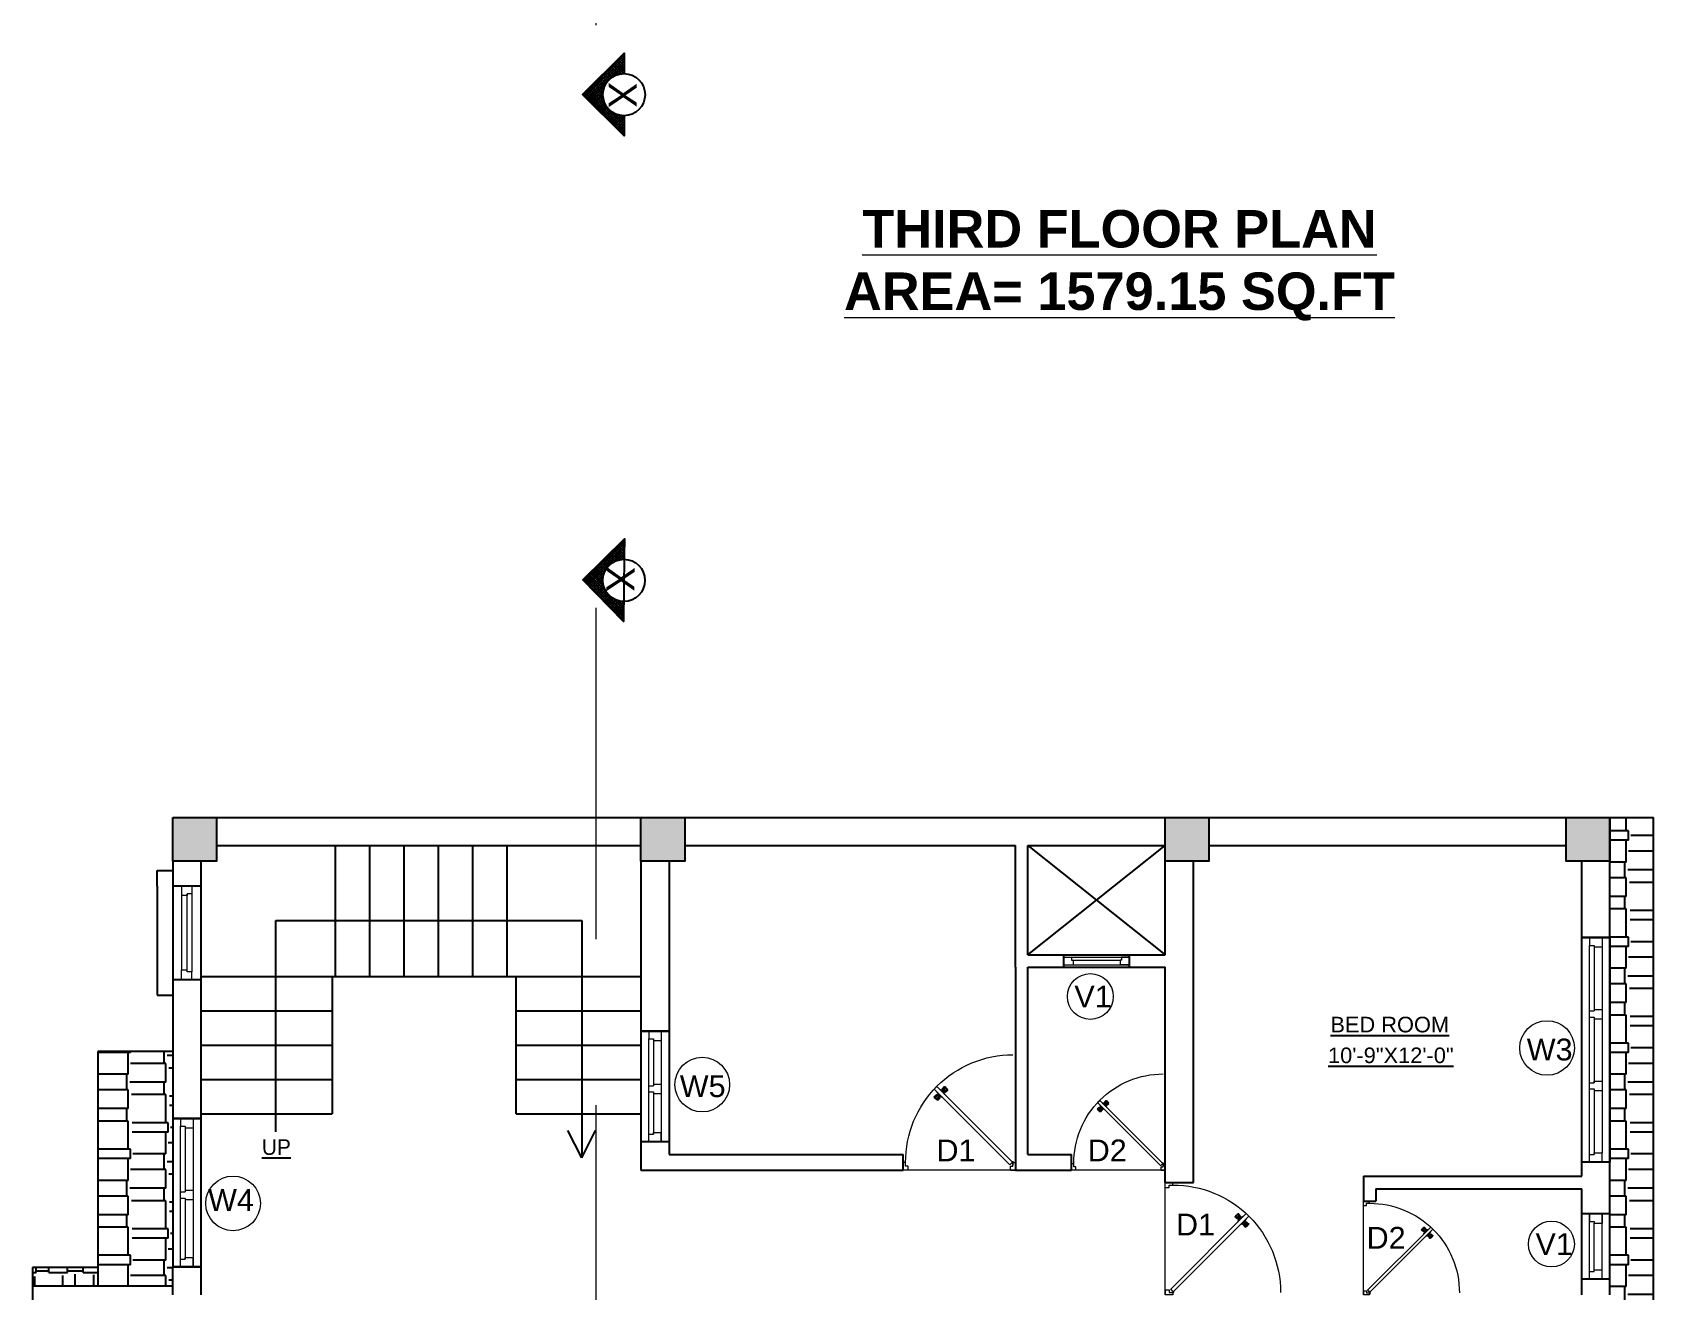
# Model space of a CAD drawing. Header units: inches. Extents: x 1397 to 20304, y -27267 to -746.
# Drawn here: x 14968 to 15487, y -18644 to -18241 of the extents above; entities that cross this region are included whole.
import ezdxf

# ---------------------------------------------------------------- set-up
doc = ezdxf.new("R2010")
doc.units = ezdxf.units.IN
doc.header["$LTSCALE"] = 17
doc.header["$MEASUREMENT"] = 0
doc.linetypes.add('21_FP_00$0$HIDDEN', pattern=[0.375, 0.25, -0.125])
doc.linetypes.add('PHANTOM2', pattern=[1.25, 0.625, -0.125, 0.125, -0.125, 0.125, -0.125])
for name, color, linetype, lineweight in [('25 BOT BAR', 12, 'Continuous', 25), ('aa_section_line', 2, 'PHANTOM2', 13), ('DOOR & WIN', 1, 'Continuous', 25), ('OUTLINE', 1, 'Continuous', 25), ('PUERTAS', 7, 'Continuous', 9), ('TEXT', 231, 'Continuous', 20), ('WINDOW FRAME PLAN', 162, 'Continuous', 18)]:
    doc.layers.add(name, color=color, linetype=linetype, lineweight=lineweight)
doc.layers.add('A-Sect-Iden', color=111, linetype='Continuous')
doc.styles.add('DIMTEXT', font='arial.ttf', dxfattribs={"height": 6})
doc.styles.add('HEADING', font='swissel.ttf')
pattern_1 = [(90, (5002.33, -98.615), (-12, 25.5), [6, -5, 7, -3, 9, -4]), (90, (5001.83, -92.615), (-12, 25.5), [5, -19, 4, -6]), (90, (5003.08, -80.615), (-12, 25.5), [3, -31]), (180, (5002.3305, -98.615), (-12, -8.5), [11.5, -36.5]), (180, (5002.3305, -92.615), (-12, -8.5), [11.25, -36.75]), (180, (5002.3305, -87.615), (-12, -8.5), [10.5, -37.5]), (180, (5003.0805, -80.615), (-12, -8.5), [11.5, -36.5]), (180, (5003.0805, -77.615), (-12, -8.5), [11.5, -36.5]), (180, (5002.3305, -68.615), (-12, -8.5), [11, -37])]

# ---------------------------------------------------------------- blocks, each defined once
blk = doc.blocks.new('3ft')
at = {"layer": 'PUERTAS', "color": 6}
for p, q in [((1.01, 2.52), (25.23, 26.74)), ((26.05, 25.92), (25.23, 26.74)), ((26.05, 25.92), (1.77, 1.64)), ((0, 2.4), (0, 0)), ((0.72, 2.4), (0, 2.4)), ((1.6, 0), (0, 0)), ((0.72, 1.52), (0.72, 2.44)), ((0.8, 1.52), (0.72, 1.52)), ((0.8, 1.52), (0.8, 2.41)), ((0.8, 1.2), (0.8, 1.52)), ((1.6, 1.2), (0.8, 1.2)), ((1.57, 1.84), (0.94, 2.47)), ((1.63, 1.89), (0.97, 2.55)), ((1.63, 1.89), (1.57, 1.84)), ((1.77, 1.64), (1.57, 1.84)), ((1.6, 0), (1.6, 1.2)), ((34.4, 0), (34.4, 1.2)), ((34.4, 1.2), (35.2, 1.2)), ((34.4, 0), (36, 0)), ((35.2, 1.2), (35.2, 2.4)), ((35.2, 2.4), (36, 2.4)), ((36, 0), (36, 2.4))]:
    blk.add_line(p, q, dxfattribs=at)
at = {"layer": 'PUERTAS', "color": 1}
for p, q in [((21.67, 25.73), (22.17, 26.23)), ((21.7, 25.82), (22.14, 26.26)), ((22.58, 26.7), (22.14, 26.26)), ((22.67, 26.73), (22.17, 26.23)), ((22.61, 26.67), (22.58, 26.7)), ((23.45, 25.91), (22.79, 26.73)), ((22.49, 24.95), (21.67, 25.61)), ((21.73, 25.79), (21.7, 25.82)), ((22.6, 24.96), (23.02, 25.38)), ((22.61, 24.25), (22.92, 24.72)), ((22.62, 24.13), (22.61, 24.14)), ((22.7, 25.07), (22.71, 25.06)), ((22.82, 25.06), (23.08, 25.32)), ((22.94, 24.95), (22.83, 25.07)), ((22.92, 24.72), (22.92, 24.72)), ((22.93, 24.94), (23.19, 25.21)), ((22.93, 24.84), (22.93, 24.83)), ((23.44, 25.81), (23.02, 25.38)), ((23.34, 25.58), (23.08, 25.32)), ((23.46, 25.47), (23.19, 25.21)), ((23.33, 25.7), (23.34, 25.69)), ((23.45, 25.46), (23.33, 25.57)), ((23.44, 23.31), (23.45, 23.3)), ((23.56, 23.3), (24.03, 23.61)), ((23.57, 25.47), (23.57, 25.47)), ((24.15, 25.79), (23.68, 25.48)), ((23.68, 25.48), (23.68, 25.48)), ((24.03, 23.61), (24.03, 23.62)), ((24.14, 23.62), (24.14, 23.62)), ((24.25, 23.62), (24.51, 23.89)), ((24.27, 25.78), (24.26, 25.79)), ((24.26, 23.29), (24.69, 23.71)), ((24.26, 23.63), (24.37, 23.52)), ((24.26, 23.18), (24.92, 22.37)), ((24.37, 23.52), (24.63, 23.77)), ((24.37, 23.4), (24.37, 23.4)), ((24.78, 24.15), (24.51, 23.89)), ((24.89, 24.03), (24.63, 23.77)), ((25.11, 24.14), (24.69, 23.71)), ((24.77, 24.14), (24.88, 24.03)), ((24.79, 24.38), (24.78, 24.37)), ((24.78, 24.26), (24.78, 24.26)), ((25.1, 24.84), (24.79, 24.38)), ((25, 24.03), (25, 24.03)), ((25.04, 22.36), (25.54, 22.86)), ((25.09, 24.96), (25.1, 24.95)), ((25.1, 22.42), (25.13, 22.39)), ((25.13, 22.39), (25.57, 22.83)), ((25.22, 24.14), (26.03, 23.48)), ((26.04, 23.37), (25.54, 22.86)), ((26.01, 23.27), (25.57, 22.83)), ((25.98, 23.3), (26.01, 23.27))]:
    blk.add_line(p, q, dxfattribs=at)
at = {"layer": 'PUERTAS', "color": 8}
for p, q in [((22.13, 26.28), (21.98, 26.13)), ((22.88, 25.24), (22.01, 26.06)), ((22.13, 26.28), (22.27, 26.42)), ((22.29, 26.41), (22.27, 26.42)), ((23.16, 25.52), (22.34, 26.39)), ((23.3, 25.66), (22.5, 26.56)), ((23.41, 25.77), (22.65, 26.71)), ((23.46, 25.83), (22.72, 26.75)), ((22.57, 24.94), (21.65, 25.68)), ((22.63, 24.99), (21.69, 25.75)), ((22.74, 25.1), (21.84, 25.9)), ((22.69, 24.32), (23.02, 24.83)), ((22.95, 24.96), (22.84, 25.07)), ((22.98, 24.99), (22.86, 25.1)), ((23.03, 25.04), (22.91, 25.15)), ((22.91, 24.53), (23.1, 24.91)), ((23.11, 25.12), (22.99, 25.23)), ((23.13, 24.76), (23.18, 24.99)), ((23.28, 25.3), (23.17, 25.41)), ((23.36, 25.37), (23.25, 25.49)), ((23.31, 24.94), (23.28, 25.08)), ((23.41, 25.43), (23.3, 25.54)), ((23.46, 25.09), (23.32, 25.13)), ((23.44, 25.45), (23.33, 25.56)), ((23.64, 25.27), (23.41, 25.22)), ((23.87, 25.49), (23.49, 25.3)), ((24.08, 25.71), (23.57, 25.38)), ((23.63, 23.38), (24.14, 23.72)), ((23.84, 23.6), (24.22, 23.79)), ((24.07, 23.82), (24.3, 23.88)), ((24.25, 24), (24.39, 23.97)), ((24.25, 23.26), (24.99, 22.34)), ((24.27, 23.64), (24.38, 23.53)), ((24.3, 23.67), (24.41, 23.56)), ((24.3, 23.32), (25.06, 22.38)), ((24.35, 23.72), (24.46, 23.61)), ((24.4, 24.15), (24.43, 24.01)), ((24.41, 23.43), (25.2, 22.53)), ((24.43, 23.8), (24.54, 23.69)), ((24.58, 24.33), (24.52, 24.1)), ((24.55, 23.57), (25.37, 22.7)), ((24.6, 23.97), (24.72, 23.86)), ((24.8, 24.56), (24.61, 24.18)), ((25.02, 24.77), (24.68, 24.26)), ((24.68, 24.05), (24.79, 23.94)), ((24.73, 24.1), (24.85, 23.99)), ((24.76, 24.13), (24.87, 24.02)), ((24.83, 23.85), (25.7, 23.03)), ((24.97, 23.99), (25.87, 23.2)), ((25.08, 24.1), (26.02, 23.34)), ((25.14, 24.15), (26.06, 23.41)), ((25.58, 22.82), (25.43, 22.67)), ((25.58, 22.82), (25.73, 22.97)), ((25.72, 22.98), (25.73, 22.97)), ((0, 0), (36, 0))]:
    blk.add_line(p, q, dxfattribs=at)
at = {"layer": 'PUERTAS', "color": 2}
for p, q in [((21.99, 26.11), (21.98, 26.13)), ((25.42, 22.68), (25.43, 22.67))]:
    blk.add_line(p, q, dxfattribs=at)
at = {"layer": 'PUERTAS', "color": 6}
for radius in [0.155, 0.0752]:
    blk.add_circle((0.82, 2.56), radius, dxfattribs=at)
blk.add_arc((0.82, 2.56), 34.38, 359.7285, 90.0333, dxfattribs=at)
at = {"layer": 'PUERTAS', "color": 1}
for centre, start, end in [((22.73, 26.68), 38.9236, 135), ((22.54, 25.01), 231.0764, 315), ((22.67, 24.2), 135, 225), ((22.77, 25.12), 225, 315), ((22.99, 24.89), 135, 219.7428), ((22.87, 24.78), 315, 39.7428), ((23.28, 25.63), 315, 45), ((23.39, 25.86), 315, 38.9236), ((23.51, 23.36), 225, 315), ((23.51, 25.41), 50.2572, 135), ((23.62, 25.53), 230.2572, 315), ((24.09, 23.56), 50.2572, 135), ((24.2, 23.68), 230.2572, 315), ((24.2, 25.73), 45, 135), ((24.32, 23.23), 135, 218.9236), ((24.42, 23.46), 135, 225), ((24.84, 24.31), 135, 219.7428), ((24.72, 24.21), 315, 39.7428), ((24.94, 23.98), 45, 135), ((24.98, 22.42), 218.9236, 315), ((25.04, 24.89), 315, 45), ((25.17, 24.08), 51.0764, 135), ((25.98, 23.42), 315, 51.0764)]:
    blk.add_arc(centre, 0.08, start, end, dxfattribs=at)
blk = doc.blocks.new('*U2802')
at = {"color": 3, "xscale": -1}
blk.add_blockref('3ft', (42, 0), dxfattribs=at)
blk = doc.blocks.new('2ft6in')
at = {"layer": 'PUERTAS', "color": 2}
for p, q in [((0.84, 2.1), (21.02, 22.28)), ((21.71, 21.6), (1.47, 1.37)), ((18.33, 21.76), (18.31, 21.77)), ((21.71, 21.6), (21.02, 22.28)), ((21.18, 18.9), (21.2, 18.89)), ((0, 2), (0, 0)), ((0.6, 2), (0, 2)), ((1.33, 0), (0, 0)), ((0.6, 1.26), (0.6, 2.04)), ((0.67, 1.26), (0.6, 1.26)), ((0.67, 1.26), (0.67, 2.01)), ((0.67, 1), (0.67, 1.26)), ((1.33, 1), (0.67, 1)), ((1.31, 1.53), (0.79, 2.06)), ((1.36, 1.58), (0.81, 2.12)), ((1.36, 1.58), (1.31, 1.53)), ((1.47, 1.37), (1.31, 1.53)), ((1.33, 0), (1.33, 1)), ((28.67, 0), (28.67, 1)), ((28.67, 1), (29.33, 1)), ((28.67, 0), (30, 0)), ((29.33, 1), (29.33, 2)), ((29.33, 2), (30, 2)), ((30, 0), (30, 2))]:
    blk.add_line(p, q, dxfattribs=at)
at = {"layer": 'PUERTAS', "color": 8}
for p, q in [((18.81, 20.78), (18.04, 21.4)), ((18.86, 20.83), (18.08, 21.46)), ((18.95, 20.92), (18.2, 21.58)), ((18.44, 21.9), (18.31, 21.77)), ((19.07, 21.03), (18.34, 21.72)), ((18.44, 21.9), (18.56, 22.02)), ((18.58, 22.01), (18.56, 22.02)), ((19.3, 21.26), (18.61, 22)), ((19.42, 21.38), (18.75, 22.14)), ((19.51, 21.48), (18.88, 22.26)), ((19.55, 21.53), (18.93, 22.3)), ((19.13, 20.8), (19.03, 20.9)), ((19.15, 20.82), (19.05, 20.92)), ((19.19, 20.87), (19.1, 20.96)), ((19.25, 20.93), (19.16, 21.02)), ((19.28, 20.63), (19.32, 20.83)), ((19.4, 21.08), (19.31, 21.17)), ((19.47, 21.15), (19.38, 21.24)), ((19.43, 20.78), (19.4, 20.9)), ((19.51, 21.19), (19.42, 21.28)), ((19.55, 20.91), (19.43, 20.94)), ((19.53, 21.21), (19.44, 21.3)), ((19.7, 21.06), (19.51, 21.01)), ((19.89, 21.24), (19.58, 21.08)), ((20.07, 21.42), (19.64, 21.15)), ((18.91, 20.27), (19.19, 20.69)), ((19.09, 20.44), (19.25, 20.76)), ((19.69, 19.49), (20.12, 19.76)), ((19.87, 19.67), (20.18, 19.83)), ((20.06, 19.85), (20.25, 19.9)), ((20.21, 20), (20.33, 19.97)), ((20.21, 19.38), (20.83, 18.61)), ((20.23, 19.7), (20.32, 19.61)), ((20.25, 19.72), (20.34, 19.63)), ((20.25, 19.43), (20.88, 18.65)), ((20.29, 19.76), (20.38, 19.67)), ((20.33, 20.13), (20.36, 20.01)), ((20.34, 19.53), (21, 18.77)), ((20.36, 19.83), (20.45, 19.74)), ((20.48, 20.28), (20.44, 20.08)), ((20.46, 19.64), (21.14, 18.91)), ((20.5, 19.98), (20.6, 19.89)), ((20.67, 20.47), (20.51, 20.15)), ((20.85, 20.64), (20.57, 20.22)), ((20.57, 20.04), (20.66, 19.95)), ((20.61, 20.09), (20.7, 19.99)), ((20.63, 20.11), (20.72, 20.01)), ((20.69, 19.87), (21.42, 19.19)), ((20.81, 19.99), (21.56, 19.33)), ((20.9, 20.08), (21.68, 19.45)), ((20.95, 20.13), (21.72, 19.51)), ((21.32, 19.01), (21.2, 18.89)), ((21.32, 19.01), (21.44, 19.14)), ((21.43, 19.15), (21.44, 19.14)), ((0, 0), (30, 0))]:
    blk.add_line(p, q, dxfattribs=at)
at = {"layer": 'PUERTAS', "color": 1}
for p, q in [((18.06, 21.44), (18.48, 21.86)), ((18.74, 20.79), (18.06, 21.34)), ((18.08, 21.51), (18.45, 21.88)), ((18.11, 21.49), (18.08, 21.51)), ((18.82, 22.25), (18.45, 21.88)), ((18.9, 22.28), (18.48, 21.86)), ((18.84, 22.23), (18.82, 22.25)), ((18.83, 20.8), (19.18, 21.15)), ((18.92, 20.89), (18.93, 20.88)), ((19.54, 21.59), (18.99, 22.27)), ((19.02, 20.88), (19.24, 21.1)), ((19.12, 20.8), (19.03, 20.89)), ((19.11, 20.79), (19.33, 21.01)), ((19.54, 21.5), (19.18, 21.15)), ((19.45, 21.31), (19.24, 21.1)), ((19.55, 21.22), (19.33, 21.01)), ((19.45, 21.41), (19.45, 21.41)), ((19.54, 21.22), (19.45, 21.31)), ((19.64, 21.23), (19.64, 21.23)), ((19.74, 21.24), (19.73, 21.23)), ((20.12, 21.49), (19.74, 21.24)), ((20.22, 21.48), (20.22, 21.49)), ((20.91, 20.8), (20.91, 20.79)), ((18.84, 20.21), (19.1, 20.6)), ((18.85, 20.11), (18.84, 20.12)), ((19.1, 20.7), (19.11, 20.69)), ((19.1, 20.6), (19.1, 20.6)), ((19.53, 19.43), (19.54, 19.42)), ((19.64, 19.42), (20.02, 19.67)), ((20.02, 19.67), (20.03, 19.68)), ((20.12, 19.68), (20.12, 19.68)), ((20.21, 19.69), (20.43, 19.9)), ((20.22, 19.41), (20.57, 19.76)), ((20.22, 19.69), (20.31, 19.6)), ((20.22, 19.32), (20.76, 18.64)), ((20.31, 19.6), (20.52, 19.81)), ((20.31, 19.5), (20.31, 19.5)), ((20.65, 20.12), (20.43, 19.9)), ((20.74, 20.03), (20.52, 19.81)), ((20.93, 20.11), (20.57, 19.76)), ((20.64, 20.11), (20.73, 20.02)), ((20.66, 20.31), (20.65, 20.31)), ((20.65, 20.21), (20.65, 20.22)), ((20.91, 20.7), (20.66, 20.31)), ((20.84, 20.02), (20.83, 20.03)), ((20.86, 18.63), (21.28, 19.05)), ((20.91, 18.68), (20.94, 18.66)), ((20.94, 18.66), (21.31, 19.03)), ((21.02, 20.12), (21.7, 19.57)), ((21.7, 19.47), (21.28, 19.05)), ((21.67, 19.4), (21.31, 19.03)), ((21.65, 19.42), (21.67, 19.4))]:
    blk.add_line(p, q, dxfattribs=at)
at = {"layer": 'PUERTAS', "color": 2}
for radius in [0.129, 0.0627]:
    blk.add_circle((0.68, 2.14), radius, dxfattribs=at)
at = {"layer": 'PUERTAS', "color": 8}
blk.add_arc((0.68, 2.14), 28.65, 359.7285, 90.0333, dxfattribs=at)
at = {"layer": 'PUERTAS', "color": 1}
for centre, start, end in [((18.78, 20.84), 231.0764, 315), ((18.94, 22.23), 38.9236, 135), ((18.97, 20.93), 225, 315), ((19.16, 20.74), 135, 219.7428), ((19.4, 21.36), 315, 45), ((19.49, 21.55), 315, 38.9236), ((19.6, 21.18), 50.2572, 135), ((19.68, 21.28), 230.2572, 315), ((20.17, 21.44), 45, 135), ((20.87, 20.75), 315, 45), ((18.89, 20.16), 135, 225), ((19.06, 20.65), 315, 39.7428), ((19.59, 19.47), 225, 315), ((20.07, 19.63), 50.2572, 135), ((20.16, 19.73), 230.2572, 315), ((20.27, 19.36), 135, 218.9236), ((20.35, 19.55), 135, 225), ((20.7, 20.26), 135, 219.7428), ((20.6, 20.17), 315, 39.7428), ((20.78, 19.98), 45, 135), ((20.82, 18.68), 218.9236, 315), ((20.98, 20.07), 51.0764, 135), ((21.65, 19.52), 315, 51.0764)]:
    blk.add_arc(centre, 0.0667, start, end, dxfattribs=at)
blk = doc.blocks.new('*U2794')
at = {"color": 3, "xscale": -1}
blk.add_blockref('2ft6in', (42, 0), dxfattribs=at)
blk = doc.blocks.new('*U3030')
at = {"color": 3}
blk.add_blockref('3ft', (0, 0), dxfattribs=at)
blk = doc.blocks.new("W4'")
at = {"layer": '25 BOT BAR'}
for p, q in [((9894.28, -8421.4), (9894.28, -8468.92)), ((9903.28, -8421.4), (9903.28, -8468.92))]:
    blk.add_line(p, q, dxfattribs=at)
at = {"layer": 'DOOR & WIN'}
blk.add_line((9903.28, -8421.4), (9894.28, -8421.4), dxfattribs=at)
at = {"layer": 'OUTLINE'}
blk.add_line((9903.28, -8468.92), (9894.28, -8468.92), dxfattribs=at)
at = {"layer": 'WINDOW FRAME PLAN'}
for p, q in [((9896.78, -8421.4), (9896.78, -8423.9)), ((9896.78, -8468.92), (9896.78, -8423.9)), ((9896.78, -8423.9), (9898.28, -8423.9)), ((9898.28, -8423.9), (9898.28, -8424.4)), ((9898.28, -8424.4), (9898.28, -8444.9)), ((9898.28, -8424.4), (9900.78, -8424.4)), ((9900.78, -8421.4), (9900.78, -8424.4)), ((9900.78, -8424.4), (9900.78, -8468.92)), ((9896.78, -8444.9), (9898.28, -8444.9)), ((9898.28, -8444.4), (9900.78, -8444.4)), ((9896.78, -8446.9), (9898.28, -8446.9)), ((9898.28, -8446.9), (9898.28, -8447.4)), ((9898.28, -8446.9), (9898.28, -8466.42)), ((9898.28, -8447.4), (9900.78, -8447.4)), ((9896.78, -8468.92), (9896.78, -8466.42)), ((9896.78, -8466.42), (9898.28, -8466.42)), ((9898.28, -8465.92), (9900.78, -8465.92)), ((9898.28, -8466.42), (9898.28, -8465.92)), ((9900.78, -8468.92), (9900.78, -8465.92))]:
    blk.add_line(p, q, dxfattribs=at)
blk = doc.blocks.new('ffddd')
at = {"layer": 'DOOR & WIN'}
for p, q in [((-13345.31, -2388.07), (-13345.31, -2316.07)), ((-13336.31, -2316.07), (-13345.31, -2316.07)), ((-13336.31, -2316.07), (-13336.31, -2388.07)), ((-13336.31, -2388.07), (-13345.31, -2388.07)), ((-13336.31, -2388.07), (-13345.31, -2388.07))]:
    blk.add_line(p, q, dxfattribs=at)
at = {"layer": 'WINDOW FRAME PLAN'}
for p, q in [((-13342.81, -2316.07), (-13342.81, -2318.57)), ((-13338.81, -2316.07), (-13338.81, -2319.07)), ((-13342.81, -2385.57), (-13342.81, -2318.57)), ((-13342.81, -2318.57), (-13341.31, -2318.57)), ((-13341.31, -2318.57), (-13341.31, -2319.07)), ((-13341.31, -2319.07), (-13341.31, -2339.57)), ((-13341.31, -2319.07), (-13338.81, -2319.07)), ((-13338.81, -2319.07), (-13338.81, -2385.07)), ((-13342.81, -2339.57), (-13341.31, -2339.57)), ((-13342.81, -2341.57), (-13341.31, -2341.57)), ((-13341.31, -2339.07), (-13338.81, -2339.07)), ((-13341.31, -2341.57), (-13341.31, -2342.07)), ((-13341.31, -2341.57), (-13341.31, -2362.57)), ((-13341.31, -2342.07), (-13338.81, -2342.07)), ((-13342.81, -2362.57), (-13341.31, -2362.57)), ((-13341.31, -2362.07), (-13338.81, -2362.07)), ((-13341.31, -2362.57), (-13341.31, -2362.07)), ((-13342.81, -2364.57), (-13341.31, -2364.57)), ((-13341.31, -2364.57), (-13341.31, -2385.57)), ((-13341.31, -2365.07), (-13338.81, -2365.07)), ((-13342.81, -2388.07), (-13342.81, -2385.57)), ((-13342.81, -2385.57), (-13341.31, -2385.57)), ((-13341.31, -2385.07), (-13338.81, -2385.07)), ((-13341.31, -2385.57), (-13341.31, -2385.07)), ((-13338.81, -2388.07), (-13338.81, -2385.07))]:
    blk.add_line(p, q, dxfattribs=at)

msp = doc.modelspace()

# ---------------------------------------------------------------- hatches: boundary and pattern name
at = {"layer": 'A-Sect-Iden', "ltscale": 0.5}
h = msp.add_hatch(dxfattribs=at)
h.set_pattern_fill('ANSI37', color=2, scale=5, style=0)
h.set_pattern_definition([(45, (-10691.8982, -24442.70843), (-0.441941738, 0.441941738), []), (135, (-10691.8982, -24442.70843), (-0.441941738, -0.441941738), [])])
h.paths.add_polyline_path([(15157.18, -18267.94), (15157.18, -18274.43), (15143.93, -18261.19), (15157.18, -18247.95), (15157.18, -18254.44, 1)])
h = msp.add_hatch(dxfattribs=at)
h.set_pattern_fill('ANSI37', color=2, scale=5, style=0)
h.set_pattern_definition([(45, (-10691.9228, -24598.3505), (-0.441941738, 0.441941738), []), (135, (-10691.9228, -24598.3505), (-0.441941738, -0.441941738), [])])
h.paths.add_polyline_path([(15157.08, -18423.58), (15157.02, -18430.07), (15143.91, -18416.7), (15157.29, -18403.59), (15157.22, -18410.08, 1)])
at = {"layer": 'DOOR & WIN'}
h = msp.add_hatch(color=256, dxfattribs=at)
h.dxf.hatch_style = 1
h.paths.add_polyline_path([(15026.62, -18492.77), (15012.62, -18492.77), (15012.62, -18506.77), (15026.62, -18506.77)])
h = msp.add_hatch(color=256, dxfattribs=at)
h.dxf.hatch_style = 1
h.paths.add_polyline_path([(15176.62, -18492.77), (15162.62, -18492.77), (15162.62, -18506.77), (15176.62, -18506.77)])
h = msp.add_hatch(color=256, dxfattribs=at)
h.dxf.hatch_style = 1
h.paths.add_polyline_path([(15344.62, -18492.77), (15330.62, -18492.77), (15330.62, -18506.77), (15344.62, -18506.77)])
h = msp.add_hatch(color=256, dxfattribs=at)
h.dxf.hatch_style = 1
h.paths.add_polyline_path([(15473.08, -18492.77), (15459.08, -18492.77), (15459.08, -18506.77), (15473.08, -18506.77)])
at = {"layer": 'OUTLINE'}
h = msp.add_hatch(dxfattribs=at)
h.set_pattern_fill('AR-RSHKE', color=8, angle=90)
h.set_pattern_definition(pattern_1)
h.paths.add_polyline_path([(15487.08, -18492.77), (15473.08, -18492.77), (15473.08, -18506.77), (15473.08, -18645.77), (15473.08, -18659.77), (15473.08, -18994.77), (15487.08, -18994.77)])
h = msp.add_hatch(dxfattribs=at)
h.set_pattern_fill('AR-RSHKE', color=8, angle=90)
h.set_pattern_definition(pattern_1)
h.paths.add_polyline_path([(14988.62, -18643.02), (15012.62, -18643.02), (15012.62, -18636.77), (15012.62, -18589.26), (15012.62, -18567.77), (14988.62, -18567.77)])
h = msp.add_hatch(dxfattribs=at)
h.set_pattern_fill('AR-RSHKE', color=8)
h.set_pattern_definition([(0, (5002.33, -98.615), (25.5, 12), [6, -5, 7, -3, 9, -4]), (0, (5008.33, -98.115), (25.5, 12), [5, -19, 4, -6]), (0, (5020.33, -99.365), (25.5, 12), [3, -31]), (90, (5002.3305, -98.615), (-8.5, 12), [11.5, -36.5]), (90, (5008.3305, -98.615), (-8.5, 12), [11.25, -36.75]), (90, (5013.3305, -98.615), (-8.5, 12), [10.5, -37.5]), (90, (5020.3305, -99.365), (-8.5, 12), [11.5, -36.5]), (90, (5023.3305, -99.365), (-8.5, 12), [11.5, -36.5]), (90, (5032.3305, -98.615), (-8.5, 12), [11, -37])])
h.paths.add_polyline_path([(14988.62, -18637.02), (14967.62, -18637.02), (14967.62, -18643.02), (14988.62, -18643.02)])

# ---------------------------------------------------------------- linework, layer by layer
at = {"layer": '25 BOT BAR'}
for p, q in [((15026.62, -18492.77), (15162.62, -18492.77)), ((15473.08, -18492.77), (15487.08, -18492.77)), ((15026.62, -18501.77), (15120.62, -18501.77)), ((15064.62, -18501.77), (15064.62, -18543.77)), ((15075.62, -18501.77), (15075.62, -18543.77)), ((15086.62, -18501.77), (15086.62, -18543.77)), ((15097.62, -18501.77), (15097.62, -18543.77)), ((15108.62, -18501.77), (15108.62, -18543.77)), ((15119.62, -18501.77), (15119.62, -18543.77)), ((15120.62, -18501.77), (15162.62, -18501.77)), ((15282.62, -18540.77), (15282.62, -18501.77)), ((15286.62, -18536.77), (15330.62, -18501.77)), ((15286.62, -18501.77), (15330.62, -18536.77)), ((15012.62, -18506.77), (15012.62, -18525.96)), ((15021.62, -18506.77), (15021.62, -18589.26)), ((15162.62, -18506.77), (15162.62, -18605.77)), ((15171.62, -18506.77), (15171.62, -18600.77)), ((15007.62, -18514.77), (15007.62, -18509.77)), ((15007.62, -18509.77), (15012.62, -18509.77)), ((15007.62, -18514.77), (15007.62, -18544.77)), ((15012.62, -18514.77), (15012.62, -18544.77)), ((15021.62, -18514.77), (15012.62, -18514.77)), ((15045.62, -18593.57), (15045.62, -18525.77)), ((15045.62, -18525.77), (15143.62, -18525.77)), ((15143.62, -18525.77), (15143.62, -18601.91)), ((15298.12, -18540.77), (15298.12, -18536.77)), ((15319.12, -18540.77), (15319.12, -18536.77)), ((15007.62, -18544.77), (15007.62, -18549.77)), ((15012.62, -18544.77), (15012.62, -18589.26)), ((15012.62, -18544.77), (15021.62, -18544.77)), ((15021.62, -18543.77), (15063.62, -18543.77)), ((15063.62, -18543.77), (15063.62, -18587.77)), ((15063.62, -18543.77), (15122.62, -18543.77)), ((15122.62, -18543.77), (15162.62, -18543.77)), ((15122.62, -18587.77), (15122.62, -18543.77)), ((15007.62, -18549.77), (15012.62, -18549.77)), ((15021.62, -18554.77), (15063.62, -18554.77)), ((15122.62, -18554.77), (15162.62, -18554.77)), ((15162.62, -18561.26), (15171.62, -18561.26)), ((15162.62, -18561.26), (15162.62, -18596.77)), ((15171.62, -18561.26), (15171.62, -18596.77)), ((14988.62, -18567.77), (14988.62, -18643.02)), ((15012.62, -18567.77), (14988.62, -18567.77)), ((15021.62, -18565.77), (15063.62, -18565.77)), ((15122.62, -18565.77), (15162.62, -18565.77)), ((15021.62, -18576.77), (15063.62, -18576.77)), ((15122.62, -18576.77), (15162.62, -18576.77)), ((15012.62, -18589.26), (15021.62, -18589.26)), ((15021.62, -18587.77), (15063.62, -18587.77)), ((15122.62, -18587.77), (15162.62, -18587.77)), ((15143.62, -18601.91), (15139.22, -18593.07)), ((15143.62, -18601.91), (15148.01, -18593.07)), ((15171.62, -18600.77), (15246.62, -18600.77)), ((15246.62, -18605.77), (15246.62, -18600.77)), ((15286.62, -18600.77), (15300.62, -18600.77)), ((15300.62, -18605.77), (15300.62, -18600.77)), ((15162.62, -18605.77), (15246.62, -18605.77)), ((15282.62, -18605.77), (15300.62, -18605.77)), ((15330.62, -18609.77), (15339.62, -18609.77)), ((15394.08, -18607.77), (15394.08, -18615.77)), ((15398.08, -18611.77), (15398.08, -18615.77)), ((15394.08, -18615.77), (15398.08, -18615.77)), ((15473.08, -18619.77), (15464.08, -18619.77)), ((14967.62, -18637.02), (14967.62, -18796.77)), ((14988.62, -18637.02), (14967.62, -18637.02)), ((15012.62, -18645.77), (15012.62, -18636.77)), ((15012.62, -18636.77), (15021.62, -18636.77)), ((15021.62, -18636.77), (15021.62, -18645.77)), ((15012.62, -18643.02), (14967.62, -18643.02)), ((15473.08, -18640.77), (15464.08, -18640.77))]:
    msp.add_line(p, q, dxfattribs=at)
at = {"layer": 'A-Sect-Iden', "ltscale": 0.5}
for points in [[(15157.18, -18267.94), (15157.18, -18274.43), (15143.93, -18261.19), (15157.18, -18247.95), (15157.18, -18254.44)], [(15157.27, -18409.09), (15157.05, -18430.06), (15143.95, -18416.68), (15157.32, -18403.57), (15157.27, -18409.09)]]:
    msp.add_lwpolyline(points, dxfattribs=at)
for centre in [(15157.18, -18261.19), (15157.15, -18416.83)]:
    msp.add_circle(centre, 6.75, dxfattribs=at)
at = {"layer": 'aa_section_line', "linetype": '21_FP_00$0$HIDDEN', "ltscale": 25}
for p, q in [((15148.19, -17654.57), (15148.18, -18248.36)), ((15148.19, -18425.58), (15148.18, -19019.37))]:
    msp.add_line(p, q, dxfattribs=at)
at = {"layer": 'DOOR & WIN'}
for p, q in [((15162.62, -18492.77), (15473.08, -18492.77)), ((15473.08, -18645.77), (15473.08, -18492.77)), ((15487.08, -18994.77), (15487.08, -18492.77)), ((15176.62, -18501.77), (15282.62, -18501.77)), ((15286.62, -18501.77), (15330.62, -18501.77)), ((15344.62, -18501.77), (15459.08, -18501.77)), ((15464.08, -18607.77), (15464.08, -18506.77)), ((15286.62, -18536.77), (15330.62, -18536.77)), ((15282.62, -18540.77), (15282.62, -18605.77)), ((15286.62, -18540.77), (15330.62, -18540.77)), ((15171.62, -18561.26), (15162.62, -18561.26)), ((15394.08, -18607.77), (15464.08, -18607.77)), ((15398.08, -18611.77), (15464.08, -18611.77)), ((15464.08, -18645.77), (15464.08, -18611.77))]:
    msp.add_line(p, q, dxfattribs=at)
at = {"layer": 'OUTLINE'}
for p, q in [((15286.62, -18536.77), (15286.62, -18501.77)), ((15330.62, -18536.77), (15330.62, -18506.77)), ((15339.62, -18609.77), (15339.62, -18506.77)), ((15464.08, -18531.27), (15473.08, -18531.27)), ((15286.62, -18600.77), (15286.62, -18540.77)), ((15330.62, -18605.77), (15330.62, -18540.77)), ((15171.62, -18596.77), (15162.62, -18596.77)), ((15330.62, -18609.77), (15330.62, -18605.77))]:
    msp.add_line(p, q, dxfattribs=at)
for points in [[(15012.62, -18492.77), (15026.62, -18492.77), (15026.62, -18506.77), (15012.62, -18506.77)], [(15162.62, -18492.77), (15176.62, -18492.77), (15176.62, -18506.77), (15162.62, -18506.77)], [(15330.62, -18492.77), (15344.62, -18492.77), (15344.62, -18506.77), (15330.62, -18506.77)], [(15459.08, -18492.77), (15473.08, -18492.77), (15473.08, -18506.77), (15459.08, -18506.77)]]:
    msp.add_lwpolyline(points, close=True, dxfattribs=at)
at = {"layer": 'TEXT'}
for centre, radius in [((15306.59, -18550.17), 7.35), ((15452.95, -18566.66), 8.75), ((15182.26, -18578.4), 8.75), ((15031.9, -18616.45), 8.75), ((15454.35, -18629.49), 7.35)]:
    msp.add_circle(centre, radius, dxfattribs=at)
at = {"layer": 'WINDOW FRAME PLAN'}
for p, q in [((15015.38, -18514.77), (15015.38, -18517.77)), ((15015.38, -18517.77), (15015.38, -18541.77)), ((15017.19, -18517.77), (15015.38, -18517.77)), ((15017.19, -18542.27), (15017.19, -18517.27)), ((15017.19, -18517.27), (15017.19, -18517.77)), ((15018.68, -18517.27), (15017.19, -18517.27)), ((15018.68, -18514.77), (15018.68, -18517.27)), ((15018.68, -18517.27), (15018.68, -18542.27)), ((15298.12, -18537.52), (15319.12, -18537.52)), ((15298.12, -18537.52), (15300.62, -18537.52)), ((15300.62, -18537.52), (15300.62, -18538.52)), ((15300.62, -18538.52), (15301.12, -18538.52)), ((15301.12, -18538.52), (15316.12, -18538.52)), ((15301.12, -18538.52), (15301.12, -18540.02)), ((15316.12, -18538.52), (15316.12, -18540.02)), ((15316.62, -18538.52), (15316.12, -18538.52)), ((15319.12, -18537.52), (15316.62, -18537.52)), ((15316.62, -18537.52), (15316.62, -18538.52)), ((15017.19, -18541.77), (15015.38, -18541.77)), ((15015.38, -18544.77), (15015.38, -18541.77)), ((15017.19, -18542.27), (15017.19, -18541.77)), ((15018.68, -18542.27), (15017.19, -18542.27)), ((15018.68, -18544.77), (15018.68, -18542.27)), ((15298.12, -18540.02), (15319.12, -18540.02)), ((15298.12, -18540.02), (15301.12, -18540.02)), ((15319.12, -18540.02), (15316.12, -18540.02)), ((15165.12, -18561.26), (15165.12, -18563.76)), ((15165.12, -18596.77), (15165.12, -18563.76)), ((15165.12, -18563.76), (15166.62, -18563.76)), ((15166.62, -18563.76), (15166.62, -18564.26)), ((15166.62, -18564.26), (15166.62, -18578.76)), ((15166.62, -18564.26), (15169.12, -18564.26)), ((15169.12, -18561.26), (15169.12, -18564.26)), ((15169.12, -18564.26), (15169.12, -18596.77)), ((15165.12, -18578.76), (15166.62, -18578.76)), ((15165.12, -18580.76), (15166.62, -18580.76)), ((15166.62, -18578.26), (15169.12, -18578.26)), ((15166.62, -18580.76), (15166.62, -18581.26)), ((15166.62, -18580.76), (15166.62, -18594.27)), ((15166.62, -18581.26), (15169.12, -18581.26)), ((15165.12, -18596.77), (15165.12, -18594.27)), ((15165.12, -18594.27), (15166.62, -18594.27)), ((15166.62, -18593.77), (15169.12, -18593.77)), ((15166.62, -18594.27), (15166.62, -18593.77)), ((15169.12, -18596.77), (15169.12, -18593.77)), ((15466.58, -18640.77), (15466.58, -18619.77)), ((15466.58, -18619.77), (15466.58, -18622.27)), ((15466.58, -18622.27), (15468.08, -18622.27)), ((15468.08, -18622.27), (15468.08, -18622.77)), ((15470.58, -18640.77), (15470.58, -18619.77)), ((15470.58, -18619.77), (15470.58, -18622.77)), ((15468.08, -18637.77), (15468.08, -18622.77)), ((15468.08, -18622.77), (15470.58, -18622.77)), ((15466.58, -18640.77), (15466.58, -18638.27)), ((15466.58, -18638.27), (15468.08, -18638.27)), ((15468.08, -18637.77), (15470.58, -18637.77)), ((15468.08, -18638.27), (15468.08, -18637.77)), ((15470.58, -18640.77), (15470.58, -18637.77))]:
    msp.add_line(p, q, dxfattribs=at)

# ---------------------------------------------------------------- block references
at = {"layer": '25 BOT BAR'}
msp.add_blockref("W4'", (5118.33, -10167.86), dxfattribs=at)
at = {"layer": 'DOOR & WIN', "xscale": -1}
msp.add_blockref('*U3030', (15282.62, -18605.77), dxfattribs=at)
at = {"layer": 'DOOR & WIN'}
msp.add_blockref('*U2794', (15288.62, -18605.77), dxfattribs=at)
at = {"layer": 'DOOR & WIN', "rotation": 270}
for name, p in [('*U2802', (15330.62, -18603.77)), ('*U2794', (15394.08, -18603.77))]:
    msp.add_blockref(name, p, dxfattribs=at)
at = {"layer": 'OUTLINE'}
msp.add_blockref('ffddd', (28809.4, -16215.21), dxfattribs=at)

# ---------------------------------------------------------------- texts
at = {"layer": 'A-Sect-Iden', "ltscale": 0.5, "char_height": 9, "width": 12.25, "attachment_point": 5, "style": 'HEADING'}
for insert, rotation in [((15156.73, -18261.34), 269.8551), ((15156.05, -18416.44), 269.2631)]:
    msp.add_mtext('X', dxfattribs=dict(at, insert=insert, rotation=rotation))
at = {"layer": 'DOOR & WIN', "char_height": 5, "attachment_point": 5}
for s, insert in [('{\\fArial TUR|b0|i0|c0|p34;\\L\\C7;BED ROOM}', (15402.54, -18559.19)), ('{\\fArial TUR|b0|i0|c0|p34;\\L\\C7;10\'-9"X12\'-0"}', (15402.89, -18569.05)), ('{\\L\\C7;UP}', (15045.79, -18598.45))]:
    msp.add_mtext(s, dxfattribs=dict(at, insert=insert))
at = {"layer": 'TEXT', "style": 'DIMTEXT'}
for s, p in [('V1', (15301.49, -18553.69)), ('D1', (15257.3, -18602.99)), ('D2', (15305.77, -18602.99)), ('D1', (15334.06, -18626.74)), ('D2', (15395.13, -18630.99)), ('V1', (15449.25, -18633))]:
    msp.add_text(s, height=7, dxfattribs=at).set_placement(p)
for s, p in [('W3', (15446.45, -18570.66)), ('W5', (15175.06, -18582.4)), ('W4', (15023.9, -18618.9))]:
    msp.add_text(s, height=7, rotation=360, dxfattribs=at).set_placement(p)
at = {"layer": 'TEXT', "insert": (15315.95, -18298.17), "char_height": 12, "width": 396.2985, "attachment_point": 2}
msp.add_mtext('{\\fArial|b1|i0|c0|p34;\\LTHIRD FLOOR PLAN \\PAREA= 1579.15 SQ.FT}', dxfattribs=at)

doc.saveas('drawing.dxf')
